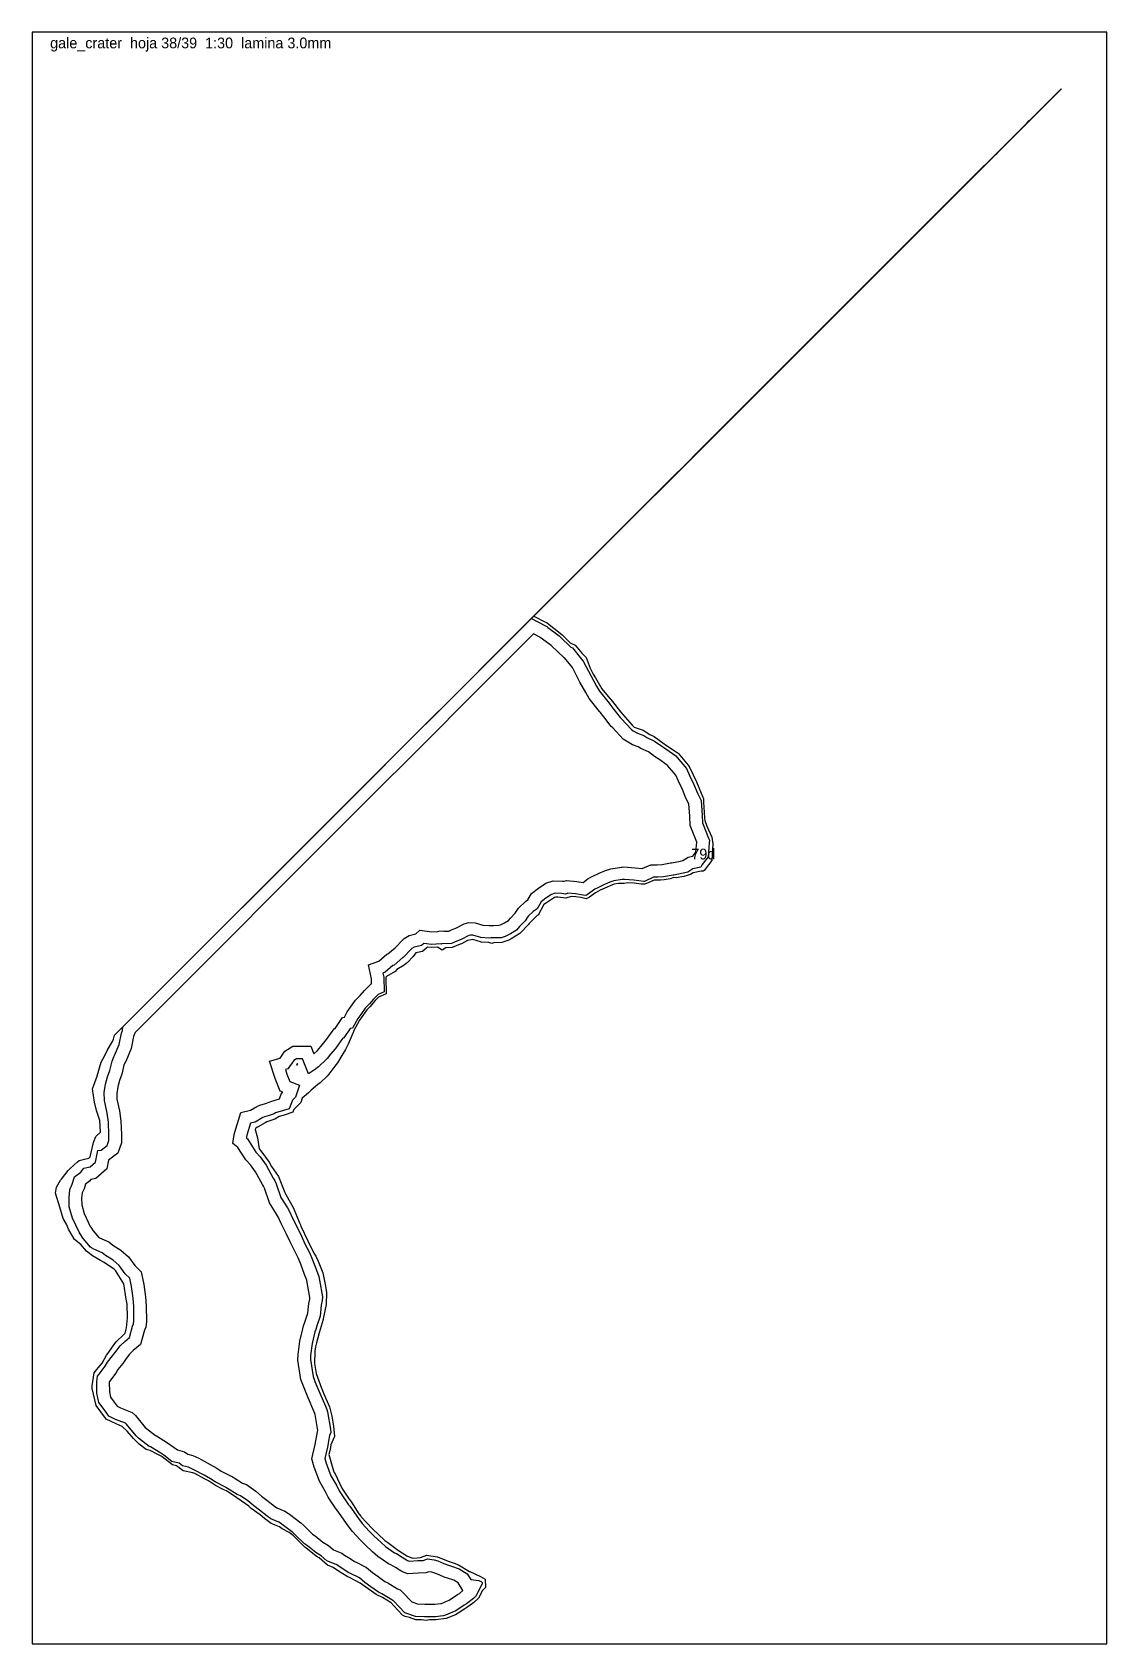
# Model space of a CAD drawing. Header units: millimetres. Extents: x 0 to 600, y 0 to 900.
import ezdxf
from ezdxf.enums import TextEntityAlignment as Align

# ---------------------------------------------------------------- set-up
doc = ezdxf.new("R2010")
doc.units = ezdxf.units.MM
for name, color, linetype in [('CORTE', 1, 'Continuous'), ('GRABADO', 5, 'Continuous'), ('HOJA', 8, 'Continuous')]:
    doc.layers.add(name, color=color, linetype=linetype)

msp = doc.modelspace()

# ---------------------------------------------------------------- linework, layer by layer
at = {"layer": 'CORTE'}
for points in [[(327.27, 424.54), (325.03, 424.2), (323.98, 423.83), (319.73, 422.04), (317.14, 420.82), (314.49, 419.38), (311.18, 416.94), (309.3, 416.06), (306.31, 416.7), (303.51, 417.12), (300.84, 417.37), (298, 416.42), (293.52, 417), (292.29, 417.04), (291.59, 416.8), (287.15, 413.86), (285.75, 412.82), (282.51, 406.95), (282.03, 406.66), (277.55, 402.31), (277.15, 401.71), (272.67, 396.99), (272.35, 396.63), (267.5, 393.6), (266.12, 392.97), (262.14, 391.56), (257.75, 391.46), (256.56, 391.15), (255.03, 391.61), (250.83, 391.84), (246.1, 393.24), (245.05, 393.11), (243.03, 392.67), (239.74, 390.98), (238.89, 390.63), (234.41, 388.81), (230.94, 388.71), (228.97, 387.37), (226.25, 389.03), (223.15, 388.76), (220.66, 389.12), (217.86, 386.67), (214.12, 385.84), (212.67, 383.79), (209.57, 380.55), (207.7, 379.02), (203.64, 376.62), (202.59, 375.37), (197.78, 372.62), (197.44, 372.23), (197.57, 363.01), (193.36, 361.04), (191.5, 359.2), (188.5, 355.75), (186.8, 354.04), (183.75, 349.57), (182.76, 348.24), (179.45, 342.19), (179.43, 341.75), (179.29, 341.37), (176.36, 334.94), (174.99, 331.97), (172.84, 328.59), (170.44, 324.35), (169.01, 322.55), (165.69, 318.1), (164.61, 317.08), (160.74, 313.22), (159.55, 312.27), (155.69, 309.18), (154.24, 307.73), (150.72, 304.63), (149.91, 302.22), (145.99, 298.3), (145.43, 296.82), (140.75, 295.26), (137.94, 294.42), (135.45, 293.03), (130.96, 291.55), (130.12, 291.02), (125.75, 288.48), (124.91, 287.98), (124.73, 287.94), (124.54, 287.29), (125.73, 282.57), (126.79, 276.49), (127.73, 275.2), (132.29, 268.91), (133.62, 266.49), (137.43, 260.94), (141.05, 252.01), (141.19, 251.61), (141.39, 251.3), (145.86, 243.18), (149.3, 235.11), (149.73, 233.94), (150.06, 233.15), (153.82, 224.95), (157.3, 218.22), (158.37, 216.41), (159.73, 213.62), (162.3, 207.22), (163.67, 199.8), (164.29, 196.09), (164.09, 189.5), (162.5, 181.41), (162.48, 181.25), (162.43, 181.11), (160.29, 173.58), (158.74, 168.12), (158.18, 165.84), (157.88, 163.48), (157.66, 156.52), (158.49, 151.02), (161.53, 142.81), (162.07, 141.52), (162.71, 140.04), (165.96, 132.3), (167.33, 127.14), (168.29, 121.52), (168.78, 115.81), (166.78, 111.14), (166.31, 108.41), (165.66, 105.78), (168.28, 96.63), (168.63, 95.69), (169.07, 94.94), (172.92, 86.89), (176.61, 81.37), (178.23, 79.11), (182.44, 72.61), (183.43, 71.23), (183.71, 70.85), (189.74, 64.45), (190.31, 63.88), (196.43, 58.05), (196.81, 57.7), (198.49, 56.56), (203.06, 53.25), (203.99, 52.53), (209.25, 49.16), (212.37, 47.86), (214.99, 48.05), (216.76, 48.11), (220.41, 49.5), (226.14, 48.53), (226.2, 48.51), (226.29, 48.48), (232.17, 46.09), (235.67, 44.95), (238.08, 44.11), (244.22, 40.35), (244.26, 40.29), (244.34, 40.28), (250.25, 37.63), (252.99, 36), (253.1, 31.48), (251.36, 29.79), (249.24, 25.44), (246.66, 23.11), (243.83, 20.96), (241.53, 19.6), (237.83, 17.1), (236.38, 16.16), (231.15, 14.09), (231.05, 14.04), (231, 14.03), (225.49, 13.37), (221.75, 13.42), (219.92, 13.03), (217.27, 13.33), (214.22, 13.44), (210.65, 14.63), (208.32, 15.31), (206.8, 16.01), (201.83, 21.23), (200.48, 22.8), (195.58, 25.82), (192.08, 27.48), (189.44, 29.38), (184.36, 32.87), (183.18, 33.91), (179.9, 35.52), (177.14, 36.96), (175.94, 37.53), (170.99, 40.63), (167.99, 42.68), (164.9, 43.92), (160.22, 48.01), (158.56, 48.99), (152.74, 53.63), (152.22, 53.99), (146.06, 60.05), (145.7, 60.38), (143.47, 62.09), (139.55, 64.14), (138.15, 65.22), (133.5, 67.15), (129.75, 69.94), (127.19, 71.94), (122.32, 75.6), (120.88, 76.85), (114.81, 81.17), (114.65, 81.22), (114.2, 81.5), (108.44, 85.33), (106.7, 86.15), (102.39, 88.37), (98.36, 90.92), (96.23, 92.16), (90.77, 95.08), (90.18, 95.26), (89.74, 95.37), (84.35, 96.62), (80.64, 99.38), (78.26, 99.96), (72.48, 104.33), (71.96, 104.68), (70.2, 105.79), (65.88, 107.98), (63.63, 108.56), (59.74, 111.52), (56.53, 114.59), (53.1, 118.7), (50.26, 121.4), (46.92, 122.74), (41.19, 125.44), (40.82, 125.94), (35.65, 133.04), (33.48, 142.52), (33.47, 144), (34.63, 151.28), (36.88, 154.01), (39, 156.78), (41.49, 161.16), (42.82, 162.82), (46.19, 167.68), (46.93, 168.59), (51.11, 172.77), (51.92, 173.43), (52.72, 176.35), (53.21, 181.95), (53.03, 189.74), (52.48, 192.53), (51.19, 200.97), (46.42, 208.42), (46.06, 208.9), (45.99, 208.97), (45.7, 209.15), (39.8, 213.08), (38.13, 214.03), (33.67, 216.59), (30.24, 219.26), (27.15, 222.9), (23.68, 225.82), (20.28, 231.61), (19.07, 234.32), (17.32, 237.53), (15.48, 243.85), (13.06, 251.67), (13.51, 255.02), (15.71, 258.94), (16.37, 259.53), (20.11, 264.4), (21.15, 265.51), (25.29, 269.1), (26.18, 269.9), (29.21, 270.71), (31.62, 271.2), (32.36, 271.86), (32.88, 274.39), (34.18, 279.87), (35.49, 283.38), (38.16, 285.75), (37.7, 292.27), (35.89, 297.84), (34.84, 302.51), (33.66, 309.94), (36.26, 317.06), (36.31, 317.18), (36.33, 317.22), (38.47, 324.88), (40.43, 328.09), (41.8, 331.41), (44.9, 336.27), (45.44, 337.61), (45.92, 339.83), (205.83, 499.74), (233.32, 527.22), (265.06, 558.97), (289.09, 583), (317.56, 611.46), (348.04, 641.95), (374.19, 668.09), (402.97, 696.88), (441.36, 735.26), (468.48, 762.39), (493.47, 787.37), (504.18, 798.08), (516.36, 810.27), (529.23, 823.13), (534.36, 828.27), (534.36, 828.27), (534.64, 828.54), (542.3, 836.2), (542.48, 836.39), (557.6, 851.5), (573.05, 866.95), (574.45, 868.36), (574.56, 868.25), (573.06, 866.75), (564.55, 858.24), (552.04, 845.74), (543.11, 836.81), (539.43, 833.12), (538.11, 831.8), (538.11, 831.8), (525.97, 819.66), (498.73, 792.42), (454.04, 747.73), (401.46, 695.15), (334.47, 628.16), (280.16, 573.85), (281.57, 573.11), (285.14, 571.26), (287.62, 570.09), (288.59, 569.3), (293.95, 565.16), (295.84, 563.44), (300.43, 559.04), (303.21, 557.74), (306.89, 553.18), (309.36, 550.75), (311.53, 544.86), (313.25, 541.54), (314.47, 539.37), (318.12, 533.32), (321.56, 528.95), (324.1, 526.21), (328.39, 520.4), (329.87, 518.89), (335.06, 512.97), (336.04, 511.99), (341.06, 510.19), (344.84, 507.71), (347.19, 506.64), (352.86, 502.62), (353.44, 502.22), (355.81, 500.59), (359.64, 498.19), (360.69, 497.33), (366.34, 490.62), (366.67, 490.19), (367.15, 489.24), (370.9, 481.31), (374.5, 472.72), (374.78, 472.07), (374.75, 471.76), (374.87, 470.11), (375.45, 461.21), (375.53, 459.73), (376.77, 456.62), (379.4, 450.51), (380.01, 446.78), (379.49, 437.47), (379.49, 437.41), (379.46, 437.39), (375.2, 431.79), (374.62, 431.53), (373.46, 431.43), (369.14, 430.58), (367.55, 429.56), (363.79, 428.53), (359.49, 427.72), (358.25, 427.89), (356.2, 427.27), (352.8, 426.68), (350.83, 426.52), (347.2, 426.53), (342.92, 424.61), (341.9, 424.24), (340.03, 424.22), (336.19, 424.7), (332.62, 425.02), (330.61, 424.5), (327.27, 424.54)], [(69.47, 116.07), (75.52, 112.25), (77.45, 110.97), (81.07, 108.23), (85.09, 107.24), (86.97, 105.85), (89.64, 105.23), (92.98, 103.57), (94.25, 102.95), (99.37, 100.21), (103.12, 98.02), (105.58, 96.47), (111.03, 93.66), (111.62, 93.39), (112.71, 92.66), (117.4, 89.77), (119.63, 88.96), (124.8, 85.28), (128.09, 82.41), (131.07, 80.18), (135.34, 76.83), (136.62, 75.88), (140.98, 74.07), (143.05, 72.73), (143.69, 72.29), (149.93, 67.49), (151.64, 65.96), (156.45, 61.23), (157.9, 60.23), (162.26, 56.75), (165.47, 54.85), (168.27, 52.41), (172.95, 50.52), (174.39, 49.54), (177.52, 47.58), (180.04, 45.88), (180.53, 45.68), (186.71, 42.65), (190.01, 39.73), (193.12, 37.6), (196.96, 34.83), (198.64, 34.03), (204.02, 30.72), (205.47, 30.1), (206.7, 28.82), (211.92, 23.35), (215.21, 22.25), (219.23, 22.1), (219.36, 22.13), (224.88, 22.07), (228.15, 22.46), (228.48, 22.55), (231.97, 24.06), (232.85, 24.41), (237.5, 27.55), (238.54, 28.16), (240.51, 29.66), (237.85, 33.95), (235.39, 35.46), (231.82, 36.69), (230.08, 37.26), (227.16, 38.45), (224.33, 39.67), (223.07, 39.95), (221.4, 40.23), (219.72, 39.59), (215.59, 39.45), (209.47, 39), (206.37, 40.29), (202.88, 42.52), (200.23, 44.15), (198.96, 44.7), (192.96, 48.74), (190.08, 51.35), (185.94, 55.31), (183.19, 58.02), (178.85, 62.64), (176.49, 65.84), (171.61, 72.67), (171.03, 73.44), (168.98, 76.34), (165.28, 81.88), (163.83, 84.92), (160.41, 90.79), (157.46, 98.59), (156.1, 103.33), (158.06, 111.25), (159.29, 118.37), (159.56, 119.02), (158.01, 128.13), (157.88, 128.6), (157.3, 129.98), (154.14, 137.28), (151.38, 143.88), (150.01, 147.59), (148.36, 158.38), (148.47, 161.6), (149.4, 169.01), (151.12, 175.97), (151.56, 177.49), (152.16, 179.62), (153.86, 184.56), (154.5, 190.11), (154.96, 192.44), (154.99, 193.33), (153.6, 201.78), (153.36, 203.07), (152.12, 206.14), (149.97, 211.92), (148.41, 215.62), (145.98, 220.32), (144.03, 224.56), (141.8, 229.16), (138.72, 235.17), (137.5, 238.05), (136.46, 239.93), (132.5, 246.19), (129.62, 254.42), (129.16, 255.54), (128.55, 256.44), (124.69, 263.48), (121.82, 267.44), (119.21, 270.22), (114.89, 277.16), (112.02, 279.42), (112.84, 284.47), (113.12, 285.74), (116.39, 296.77), (121.87, 297.91), (125.35, 299.98), (127.12, 300.84), (130.25, 301.74), (132.21, 302.39), (133.17, 302.93), (138.09, 304.4), (139.25, 307.43), (139.88, 308.06), (138.38, 308.62), (135.61, 315.73), (132.48, 325.36), (138.41, 327.07), (141.08, 330.97), (145.56, 333.75), (155.54, 333.76), (157.28, 329.51), (159.26, 331.38), (161.06, 333.64), (164.23, 337.4), (164.23, 337.4), (168.63, 343.39), (169.23, 343.7), (173.26, 349.8), (174.31, 350.03), (175.91, 352.96), (177.78, 355.48), (180.47, 359.42), (183.14, 362.11), (185.52, 364.86), (189.09, 368.39), (189.41, 368.54), (189.37, 371.43), (187.7, 379.18), (193.46, 381.18), (198.04, 385.1), (198.65, 385.28), (202.57, 388.69), (207.01, 393.18), (207.72, 393.82), (210.48, 395.64), (214.12, 396.46), (216.49, 398.52), (223.11, 397.55), (226.42, 397.84), (226.47, 397.87), (227.01, 397.89), (229.87, 398.14), (230.14, 397.97), (232.62, 398.04), (234.53, 398.82), (236.5, 399.62), (241.16, 402.02), (243.82, 402.87), (247.28, 402.62), (251.67, 401.32), (255.15, 401.13), (255.97, 401.16), (257.48, 401.19), (260.47, 401.25), (261.4, 401.58), (263.79, 402.66), (265.85, 403.95), (267, 405.26), (269.68, 408.09), (271.57, 410.9), (275.38, 414.6), (276.81, 415.46), (278.81, 419.07), (282.77, 422.04), (286.86, 424.75), (290.97, 426.15), (296.08, 425.96), (296.98, 425.84), (298.24, 426.27), (304.13, 425.71), (307.59, 425.19), (310.44, 427.29), (312.59, 428.46), (316.6, 430.35), (320.04, 431.8), (323.08, 432.86), (329, 433.76), (329.45, 433.76), (330.19, 433.95), (336.69, 433.37), (340.6, 432.88), (345.5, 435.07), (349.01, 435.06), (351.68, 435.28), (356.43, 436.1), (356.46, 436.1), (356.95, 436.2), (361.97, 437.14), (363.22, 437.48), (366.18, 439.36), (368.92, 439.91), (370.55, 442.14), (371.07, 447.72), (367.39, 456.98), (367.1, 462.15), (366.66, 468.99), (365.05, 472.2), (363.04, 477), (360.83, 481.69), (359.33, 485.11), (354.75, 490.49), (354.56, 490.72), (349.8, 493.99), (347.53, 495.58), (344.04, 498.06), (339.86, 499.96), (338.33, 500.96), (335.11, 502.12), (331.76, 504), (329.99, 505.23), (324.17, 511.52), (323.2, 512.26), (319.12, 517.62), (317.19, 520.23), (316.75, 520.7), (311.02, 528), (309.08, 531.22), (305.85, 536.97), (301.62, 545.13), (297.24, 550.55), (296.76, 550.78), (289.99, 557.26), (289.78, 557.45), (287.01, 559.59), (283.64, 562.01), (283.38, 562.24), (279.99, 564), (272.67, 556.68), (248.33, 532.34), (216.19, 500.19), (188.35, 472.36), (57.24, 341.25), (57.21, 341.01), (56.63, 339.16), (55.19, 332.52), (52.25, 325.25), (51.75, 324.46), (51.21, 323.16), (49.97, 318.06), (48.73, 314.63), (47.82, 311.05), (47.19, 307.35), (47.26, 304.15), (48.69, 297.6), (49.5, 291.86), (49.82, 284.48), (49.84, 279.85), (47.73, 274.02), (42.64, 270.04), (41.64, 265.26), (35.55, 259.85), (32.67, 259.26), (31.99, 258.41), (29.7, 256.67), (28.92, 254.06), (27.81, 251.83), (27.6, 248.8), (27.66, 245.1), (29.07, 240.23), (32.38, 233.1), (32.65, 232.62), (34.04, 230.63), (37.25, 226.85), (37.62, 226.64), (42.7, 224.45), (45.01, 222.59), (49.49, 219.82), (53.66, 216.02), (57.21, 211.28), (60.9, 207.7), (62.25, 200.71), (63.29, 193.81), (63.66, 188.65), (63.77, 180.05), (63.41, 176.78), (62.67, 175.09), (60.47, 167.06), (56.37, 163.69), (54.36, 161.67), (52.39, 159.25), (50.52, 156.55), (47.86, 153.24), (46.65, 151.1), (43.1, 146.48), (43.03, 146.03), (43.08, 140.74), (43.79, 137.63), (45.8, 134.88), (47.43, 132.64), (49.36, 131.73), (55.85, 129.12), (57.66, 127.39), (63.12, 120.86), (63.82, 120.19), (68.82, 116.4), (69.47, 116.07)], [(148.06, 323.96), (147.95, 323.96), (147.9, 323.93), (147.51, 323.37), (148.02, 323.29), (148.24, 323.52), (148.06, 323.96)]]:
    msp.add_lwpolyline(points, close=True, dxfattribs=at)
at = {"layer": 'GRABADO'}
msp.add_lwpolyline([(246.36, 25.31), (242.45, 22.34), (241.24, 21.63), (236.5, 18.43), (236.1, 18.17), (234.66, 17.59), (230.78, 15.92), (229.47, 15.57), (225.26, 15.07), (220.04, 15.12), (219.63, 15.04), (219.04, 15.11), (213.96, 15.29), (208.05, 17.25), (208.02, 17.29), (201.65, 23.98), (201.42, 24.21), (200.8, 24.48), (195.29, 27.87), (193.38, 28.78), (189.09, 31.87), (185.69, 34.2), (182.78, 36.79), (177.7, 39.28), (176.75, 39.65), (173.7, 41.72), (170.56, 43.68), (169.63, 44.31), (164.55, 46.36), (161.36, 49.15), (158.28, 50.97), (153.72, 54.61), (151.96, 55.82), (146.85, 60.85), (145.45, 62.1), (139.56, 66.64), (139.16, 66.92), (137.72, 67.84), (133.14, 69.75), (131.09, 71.27), (126.82, 74.62), (123.68, 76.96), (120.46, 79.77), (116.35, 82.7), (114.34, 83.43), (108.94, 86.76), (108.17, 87.28), (107.94, 87.39), (102.1, 90.38), (99.48, 92.04), (95.95, 94.1), (91.07, 96.71), (89.88, 97.29), (87.26, 98.59), (83.97, 99.36), (82.05, 100.78), (78, 101.78), (73.4, 105.26), (71.72, 106.37), (66.01, 109.97), (65.57, 110.2), (65.33, 110.26), (59.27, 114.86), (58, 116.07), (52.55, 122.6), (51.99, 123.13), (46.56, 125.31), (42.83, 127.07), (40.14, 130.75), (37.28, 134.67), (36.09, 139.92), (36.02, 146.55), (36.48, 149.43), (37.37, 150.51), (40.8, 154.98), (42.05, 157.18), (44.91, 160.74), (46.79, 163.45), (49.15, 166.36), (51.66, 168.87), (54.3, 171.05), (56.05, 177.43), (56.57, 178.61), (56.77, 180.39), (56.66, 188.35), (56.33, 193.04), (55.35, 199.52), (54.44, 204.21), (51.94, 206.64), (48.45, 211.29), (45.26, 214.21), (40.95, 216.86), (39.04, 218.41), (34.48, 220.38), (33.02, 221.21), (32.55, 221.58), (28.49, 226.35), (26.73, 228.88), (26.15, 229.89), (22.5, 237.77), (20.67, 244.05), (20.6, 248.99), (20.92, 253.69), (22.38, 256.64), (23.65, 260.86), (27.07, 263.46), (28.8, 265.62), (32.31, 266.33), (35.26, 268.95), (36.62, 275.45), (38.47, 275.67), (41.84, 278.3), (42.84, 281.06), (42.82, 284.31), (42.52, 291.22), (41.79, 296.36), (40.28, 303.31), (40.17, 307.86), (40.96, 312.51), (42.03, 316.69), (43.26, 320.08), (44.54, 325.33), (45.51, 327.7), (46, 328.47), (48.47, 334.59), (49.85, 340.97), (50.36, 342.55), (50.63, 344.53), (183.4, 477.31), (211.24, 505.14), (243.38, 537.29), (267.72, 561.63), (296.55, 590.45), (327.42, 621.33), (353.9, 647.8), (383.05, 676.95), (421.92, 715.83), (449.39, 743.3), (474.7, 768.6), (485.55, 779.45), (497.88, 791.79), (510.91, 804.82), (516.11, 810.02), (516.11, 810.02), (516.39, 810.29), (524.15, 818.06), (524.34, 818.24), (539.65, 833.55), (555.29, 849.2), (556.71, 850.62), (556.82, 850.51), (555.3, 848.99), (546.68, 840.37), (534.02, 827.71), (524.98, 818.67), (521.24, 814.93), (519.9, 813.6), (519.9, 813.6), (507.61, 801.3), (480.02, 773.72), (434.77, 728.46), (381.51, 675.2), (313.67, 607.37), (278.83, 572.52), (281.88, 570.9), (287.35, 568.07), (287.99, 567.5), (291.2, 565.2), (294.28, 562.82), (294.77, 562.38), (300.77, 556.63), (301.68, 556.2), (307.48, 549.01), (307.55, 548.94), (307.61, 548.78), (312.01, 540.29), (315.12, 534.75), (316.79, 531.99), (322.08, 525.25), (322.59, 524.7), (324.72, 521.82), (328.21, 517.24), (328.91, 516.7), (334.61, 510.54), (335.48, 509.94), (338.03, 508.51), (341.47, 507.27), (343.24, 506.11), (347.54, 504.15), (351.55, 501.31), (353.79, 499.75), (359.31, 495.95), (360.1, 495.01), (365.34, 488.86), (367.2, 484.58), (369.44, 479.85), (371.42, 475.11), (373.55, 470.85), (374.09, 462.57), (374.31, 458.51), (377.7, 450), (378.06, 449.17), (378.15, 448.65), (378.07, 447.38), (377.34, 439.57), (374.15, 435.2), (373.33, 433.65), (368.83, 432.75), (366.1, 431.01), (363.54, 430.31), (358.25, 429.32), (358.06, 429.28), (357.97, 429.26), (352.56, 428.33), (349.3, 428.06), (346.98, 428.06), (341.79, 425.74), (341.69, 425.71), (341.52, 425.71), (335.94, 426.41), (330.77, 426.87), (330.29, 426.75), (329.49, 426.76), (324.78, 426.03), (322.55, 425.26), (319.46, 423.96), (315.75, 422.21), (314.21, 421.37), (309.91, 418.2), (309.05, 417.81), (307.7, 418.09), (303.28, 418.76), (299.06, 419.16), (297.68, 418.69), (295.5, 418.98), (292, 419.1), (289.97, 418.42), (286.8, 416.31), (284.2, 414.37), (282.02, 410.42), (279.68, 409.02), (276.97, 406.39), (275.16, 403.7), (272.17, 400.54), (270.43, 398.56), (267.1, 396.47), (264.01, 395.08), (261.76, 394.28), (257.62, 394.19), (256.14, 394.16), (255.07, 394.13), (250.47, 394.38), (246.02, 395.69), (244.67, 395.79), (243.85, 395.53), (239.42, 393.26), (237.18, 392.34), (234.09, 391.08), (228.72, 390.93), (228.49, 390.78), (228.19, 390.96), (222.9, 390.5), (218.66, 391.12), (217.39, 390.01), (213.26, 389.09), (212.02, 388.27), (211.86, 388.13), (207.1, 383.31), (206.92, 383.19), (202.07, 378.98), (201.44, 378.8), (197.01, 375), (195.85, 374.6), (196.36, 372.23), (196.48, 364.1), (193.15, 362.55), (190.63, 360.06), (188.27, 357.35), (185.9, 354.95), (183.49, 351.43), (181.82, 349.18), (178.92, 343.87), (177.53, 343.57), (174.07, 338.34), (173.31, 337.94), (169.28, 332.45), (169.09, 332.31), (166.48, 329.2), (164.65, 326.91), (164.48, 326.68), (159.61, 322.08), (159.51, 321.98), (158.22, 320.95), (154.31, 318.32), (150.85, 326.75), (147.56, 326.75), (146.03, 325.8), (142.76, 321.04), (141.38, 320.64), (142.2, 318.09), (143.78, 314.06), (149.21, 312), (146.93, 305.21), (145.25, 303.53), (143.45, 298.8), (140.39, 297.78), (135.92, 296.44), (135.04, 295.95), (132.31, 295.05), (129.64, 294.29), (128.69, 293.82), (124.44, 291.29), (121.91, 290.77), (119.9, 283.99), (119.72, 283.16), (119.59, 282.38), (120.19, 281.91), (124.78, 274.51), (127.22, 271.91), (130.62, 267.23), (134.52, 260.11), (135.36, 258.88), (136.17, 256.89), (138.84, 249.25), (142.49, 243.5), (143.8, 241.12), (145.07, 238.14), (148.06, 232.29), (150.36, 227.55), (152.27, 223.39), (154.75, 218.6), (156.48, 214.5), (158.65, 208.67), (160.11, 205.03), (160.49, 202.98), (162, 193.8), (161.94, 191.66), (161.42, 189.03), (160.73, 183.01), (158.84, 177.52), (158.29, 175.58), (157.89, 174.17), (156.29, 167.73), (155.45, 161.05), (155.38, 158.8), (156.82, 149.35), (157.89, 146.45), (160.58, 140.02), (163.74, 132.73), (164.52, 130.86), (164.85, 129.62), (166.53, 119.76), (166.69, 117.9), (166.04, 116.38), (164.91, 109.81), (163.34, 103.46), (164.11, 100.8), (166.75, 93.81), (170.02, 88.2), (171.38, 85.35), (174.75, 80.3), (176.68, 77.57), (177.25, 76.82), (182.16, 69.95), (184.24, 67.12), (188.2, 62.91), (190.81, 60.33), (194.86, 56.48), (197.29, 54.26), (202.32, 50.87), (203.45, 50.39), (206.6, 48.45), (209.62, 46.52), (210.62, 46.11), (215.22, 46.44), (218.32, 46.55), (220.7, 47.46), (224.43, 46.82), (226.51, 46.35), (229.86, 44.91), (232.49, 43.84), (234.05, 43.33), (238.4, 41.82), (242.92, 39.06), (244.88, 35.9), (249.34, 35.28), (250.66, 34.69), (251.3, 34.31), (251.32, 33.25), (250.93, 32.86), (247.94, 26.74), (246.36, 25.31)], close=True, dxfattribs=at)
at = {"layer": 'HOJA'}
msp.add_lwpolyline([(0, 0), (600, 0), (600, 900), (0, 900)], close=True, dxfattribs=at)

# ---------------------------------------------------------------- texts
at = {"layer": 'GRABADO'}
msp.add_text('79d', height=6, dxfattribs=at).set_placement((374.71, 441.03), align=Align.MIDDLE_CENTER)
at = {"layer": 'HOJA'}
msp.add_text('gale_crater  hoja 38/39  1:30  lamina 3.0mm', height=6, dxfattribs=at).set_placement((10, 891))

doc.saveas('drawing.dxf')
